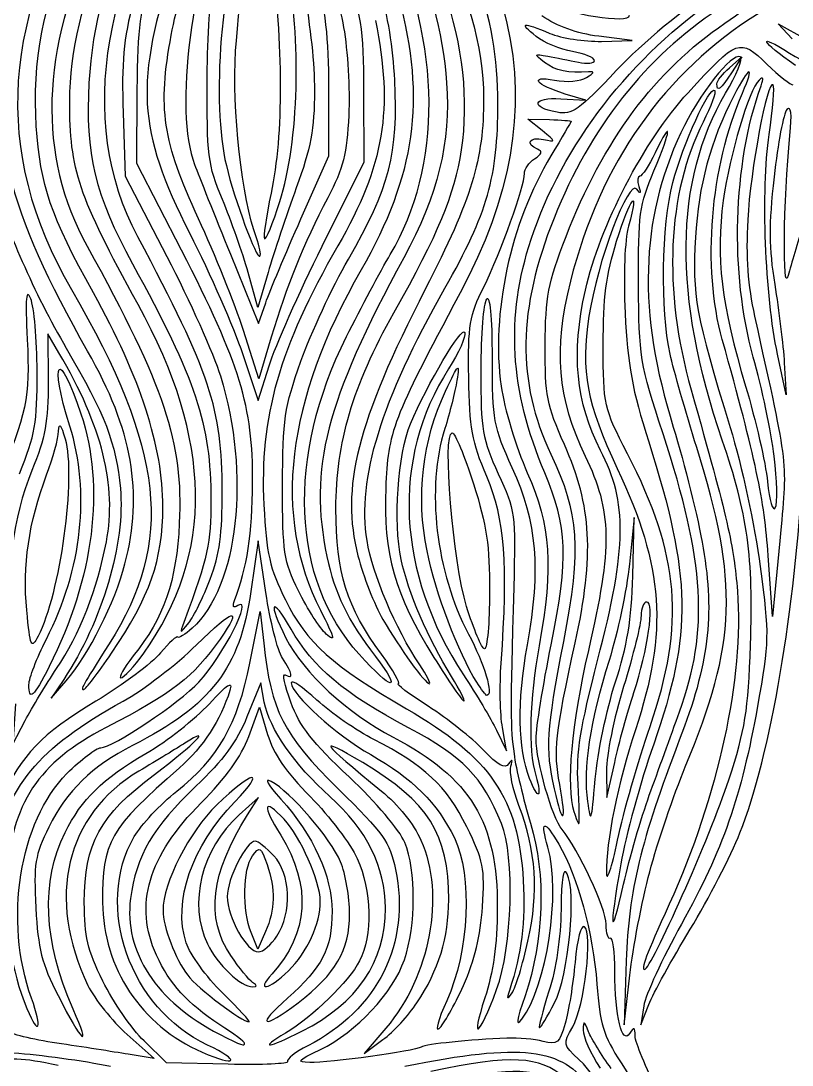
# Model space of a CAD drawing. Extents: x 0 to 149, y 0 to 198.
# Drawn here: x 63.66 to 98.67, y 43.55 to 90.92 of the extents above; entities that cross this region are included whole.
import ezdxf

# ---------------------------------------------------------------- set-up
doc = ezdxf.new("R2010")
doc.units = 0
doc.layers.get('0').update_dxf_attribs({"linetype": 'CONTINUOUS'})

msp = doc.modelspace()

# ---------------------------------------------------------------- linework, layer by layer
at = {"color": 7}
for points in [[(98.669181, 90.112342), (98.039883, 90.782201), (99.283086, 90.08736)], [(90.015981, 89.993026), (91.413542, 90.027715), (89.890425, 90.222845)], [(95.820124, 88.792846), (96.390248, 89.296875), (95.921986, 88.569271)], [(70.949193, 80.522122), (68.923958, 84.447372), (68.948168, 87.798164)], [(76.374911, 81.940564), (77.645636, 84.798958), (77.643519, 87.841667)], [(77.334936, 80.697917), (79.242708, 84.534375), (79.233739, 87.709375)], [(88.169988, 87.392314), (89.296875, 87.325396), (88.370833, 87.604243)], [(68.304942, 86.743543), (68.403219, 83.872308), (70.287475, 80.234592)], [(87.325171, 85.942387), (86.676383, 86.469405), (87.6559, 86.44164)], [(73.174087, 80.333948), (74.449734, 77.191854), (74.776957, 78.137012)], [(74.885108, 79.507292), (74.425029, 77.919792), (73.976635, 79.507292)], [(75.026962, 76.567027), (74.46608, 74.685096), (73.766992, 76.870756)], [(65.391988, 75.868697), (64.890052, 76.728018), (64.899604, 74.54578)], [(73.722555, 75.827049), (74.431358, 73.698711), (74.929264, 75.280083)], [(98.311481, 75.406253), (98.402839, 73.951044), (98.004363, 75.803128)], [(91.431248, 65.748958), (91.503212, 68.394792), (91.283949, 66.278125)], [(74.783696, 64.983085), (74.436417, 67.336472), (74.101846, 65.032586)], [(98.103351, 67.336461), (97.772794, 63.896878), (97.580294, 66.675003)], [(74.056327, 61.789688), (74.528762, 64.123215), (74.683858, 62.687137)], [(65.608898, 61.047101), (65.043767, 60.192708), (65.724667, 60.986458)], [(74.712772, 60.012847), (74.546637, 60.891319), (73.925991, 59.351389)], [(63.424864, 59.944233), (63.298922, 58.108257), (63.862487, 59.183524)], [(74.003043, 58.452454), (74.500153, 59.785067), (74.863415, 58.554773)], [(85.254957, 58.7375), (85.710964, 57.811458), (85.51954, 58.869792)], [(90.243951, 56.919021), (90.264985, 55.694792), (90.61314, 57.282292)], [(73.948959, 54.901042), (74.449641, 55.694792), (73.571666, 54.901042)], [(74.765305, 49.609375), (74.412814, 48.815625), (74.115782, 49.560454)], [(91.14055, 48.286458), (91.046342, 45.376042), (91.300602, 47.625)], [(91.932662, 46.243605), (91.800476, 45.376044), (92.166604, 46.302086)], [(80.232779, 45.233513), (79.242708, 44.074641), (80.098233, 44.705722)], [(68.483096, 44.94471), (69.717708, 43.845946), (68.527083, 44.043351)], [(73.078181, 43.589392), (70.270672, 43.654813), (69.251822, 44.647726)]]:
    msp.add_lwpolyline(points, dxfattribs=at)
for points in [[(95.25, 88.065242)], [(76.374903, 81.940564)], [(74.351317, 81.08587)], [(77.334936, 80.697917)], [(97.85183, 71.172917)], [(72.256216, 65.600845)], [(63.927326, 64.188142)], [(83.891051, 64.359896)], [(67.779167, 62.243229)], [(69.240519, 62.243229)], [(81.763227, 61.714062)], [(65.286853, 61.535747)], [(64.029167, 60.817003)], [(84.352987, 60.920312)], [(90.639313, 60.895039)], [(91.485328, 60.457292)], [(88.119646, 56.285619)], [(88.949641, 56.290091)], [(92.185564, 55.790904)], [(92.205392, 52.320836)], [(75.287627, 49.402783)], [(94.042312, 49.715579)], [(86.678, 49.175379)], [(75.804088, 47.823437)], [(74.183044, 47.298322)], [(83.750108, 47.164416)], [(85.255724, 46.97897)], [(64.143205, 46.59154)], [(72.819562, 46.823032)], [(76.242558, 46.379387)], [(81.640442, 46.374447)], [(87.881973, 46.368229)], [(73.81875, 44.547131)]]:
    msp.add_lwpolyline(points, close=True, dxfattribs=at)
for points in [[(64.364687, 86.145177), (63.985225, 91.937948), (66.390253, 97.104097), (72.474299, 103.565116)], [(75.514078, 103.452083), (80.602204, 96.993538), (82.637519, 92.814119), (82.98728, 88.10625)], [(76.766364, 103.121354), (81.517008, 98.294627), (84.666667, 92.032579), (84.666667, 87.414235)], [(77.951269, 103.055208), (86.536818, 94.425527), (88.203177, 87.206402), (83.600491, 78.58125)], [(63.07487, 90.478192), (63.939957, 94.542777), (66.157287, 98.147526), (70.60773, 102.724479)], [(65.88125, 87.2832), (65.88125, 91.733764), (68.255486, 97.140334), (72.569245, 102.512984)], [(68.966511, 81.131556), (66.148122, 86.429051), (67.309704, 93.175415), (72.354078, 100.80625)], [(75.029737, 100.498251), (75.967646, 98.655621), (77.936095, 92.731317), (78.312711, 90.617709)], [(70.488466, 90.278834), (70.939216, 92.677655), (72.476471, 97.407648), (73.694922, 100.144792)], [(83.659747, 85.066502), (84.357737, 89.556156), (82.539594, 94.960443), (78.587018, 100.144792)], [(72.120726, 88.370833), (72.143056, 92.305738), (72.506194, 94.281284), (74.044966, 98.83929)], [(85.310623, 87.180208), (85.303214, 91.250251), (84.059535, 94.698121), (81.176564, 98.641101)], [(67.245783, 97.95542), (62.739646, 91.312407), (62.316085, 84.997785), (65.956646, 78.736388)], [(73.293655, 97.827984), (71.373069, 92.809348), (70.603306, 86.891498), (71.547289, 84.402083)], [(73.409733, 89.561458), (73.562673, 91.922923), (74.263732, 97.106092), (74.456232, 97.298592)], [(75.276813, 97.482165), (76.26976, 94.293058), (76.994337, 90.17849), (76.988522, 87.762091)], [(80.631146, 88.228646), (80.474966, 91.255675), (79.761395, 93.702431), (78.031181, 97.143655)], [(95.615175, 90.812358), (98.257458, 92.593583), (100.278446, 94.844082), (101.689942, 97.577)], [(73.988269, 96.864313), (72.733813, 92.68683), (72.298819, 87.243862), (72.9884, 84.353217)], [(68.886559, 95.779167), (67.522352, 93.026458), (66.915572, 90.84205), (66.755195, 88.10625)], [(67.078098, 94.937223), (64.541567, 89.582551), (64.405068, 84.809809), (66.670968, 80.70161)], [(80.429965, 80.326174), (82.811652, 84.330196), (82.772361, 89.820107), (80.324103, 95.117708)], [(75.00117, 94.006469), (75.572689, 89.917553), (75.579922, 85.735369), (75.020035, 83.105874)], [(79.233739, 87.709375), (79.225352, 90.677831), (79.159653, 91.075182), (78.223864, 93.817456)], [(70.648243, 93.753953), (68.816739, 88.066655), (68.928295, 86.022627), (71.328896, 81.282344)], [(75.415921, 82.722868), (76.290564, 85.474154), (76.414019, 90.100004), (75.704457, 93.534283)], [(68.948168, 87.798164), (68.968911, 90.669502), (69.06994, 91.432899), (69.654219, 93.133333)], [(77.643519, 87.841667), (77.641932, 90.178686), (77.49721, 91.436306), (77.019671, 93.264133)], [(95.441725, 92.594787), (93.714043, 91.443265), (91.884302, 89.932375), (90.698383, 88.678025)], [(80.825814, 91.942708), (82.042103, 87.320332), (81.567785, 83.92868), (79.102929, 79.623116)], [(86.82056, 81.012922), (88.220195, 85.276423), (91.371753, 89.347662), (95.382292, 92.073111)], [(68.769079, 91.837076), (68.319946, 90.062383), (68.226461, 89.036464), (68.304942, 86.743543)], [(87.346261, 91.793192), (88.490819, 91.209283), (91.282105, 90.772827), (91.280065, 91.178089)], [(95.341339, 91.463992), (92.005052, 89.264135), (89.5125, 86.103312), (87.860375, 81.977325)], [(89.890425, 90.222845), (88.896052, 90.350237), (88.000522, 90.672158), (87.310738, 91.150181)], [(97.167547, 91.273979), (92.861545, 88.591467), (89.958616, 84.467769), (88.603294, 79.108202)], [(79.752539, 90.937321), (80.581, 86.926473), (80.154804, 84.367952), (78.049914, 80.716268)], [(78.312711, 90.617709), (78.494424, 89.597921), (78.598707, 87.811983), (78.544449, 86.648959)], [(87.047917, 90.218503), (86.250251, 90.84777), (86.407043, 90.882306), (87.668566, 90.355208)], [(88.407094, 81.141382), (90.071765, 85.469561), (92.477315, 88.697051), (95.615175, 90.812358)], [(66.694045, 75.935417), (63.068692, 82.286456), (62.13225, 86.049321), (63.07487, 90.478192)], [(71.724292, 81.947766), (70.091395, 85.461644), (69.86724, 86.972743), (70.488466, 90.278834)], [(88.701562, 89.52911), (88.155859, 89.621278), (87.411719, 89.931505), (87.047917, 90.218503)], [(87.668566, 90.355208), (88.190985, 90.136927), (89.247324, 89.973944), (90.015981, 89.993026)], [(93.944149, 87.664152), (96.188768, 90.11376), (96.292636, 90.15131), (97.523509, 88.958142)], [(98.821105, 88.900529), (97.238391, 89.989464), (97.029831, 90.424878), (98.553921, 89.458329)], [(74.351309, 81.08587), (73.695782, 82.810035), (73.238855, 86.923052), (73.409733, 89.561458)], [(87.429216, 89.03635), (86.935241, 89.42197), (86.94089, 89.432709), (87.577083, 89.317534)], [(87.577083, 89.317534), (87.940885, 89.251674), (88.565964, 89.128515), (88.966146, 89.043851)], [(89.69375, 89.125727), (89.69375, 89.25542), (89.247266, 89.436945), (88.701562, 89.52911)], [(88.966146, 89.043851), (89.366328, 88.95919), (89.69375, 88.996033), (89.69375, 89.125727)], [(96.319933, 89.289705), (95.950786, 89.517852), (94.428432, 87.577049), (93.617878, 85.844936)], [(95.649195, 87.636919), (96.140683, 88.470192), (96.442514, 89.213947), (96.319933, 89.289705)], [(98.553921, 89.458329), (99.806797, 88.663777), (102.108251, 87.957816), (102.716907, 88.181347)], [(89.429167, 88.610654), (88.534378, 88.525125), (87.915284, 88.656901), (87.429216, 89.03635)], [(90.698383, 88.678025), (88.973504, 86.853615), (88.685428, 86.650849), (87.995786, 86.775785)], [(89.341209, 88.352066), (89.689173, 88.564881), (89.714001, 88.637883), (89.429167, 88.610654)], [(95.25, 88.065242), (95.25, 88.18821), (95.506556, 88.515632), (95.820124, 88.792846)], [(96.412524, 87.643232), (96.99775, 88.987056), (96.720348, 88.903305), (96.016511, 87.523667)], [(97.523509, 88.958142), (98.081917, 88.416842), (98.613886, 87.997602), (98.705659, 88.026497)], [(72.813595, 82.814583), (72.144178, 84.425531), (72.100329, 84.77718), (72.120726, 88.370833)], [(78.528251, 80.108483), (80.391254, 83.345808), (80.801371, 84.92944), (80.631146, 88.228646)], [(88.370833, 87.604243), (87.026395, 88.009076), (86.683202, 88.454701), (87.886, 88.233777)], [(87.886, 88.233777), (88.460008, 88.128345), (89.054413, 88.176664), (89.341209, 88.352066)], [(95.921986, 88.569271), (95.439156, 87.819029), (95.25, 87.677151), (95.25, 88.065242)], [(97.173645, 88.238542), (96.701359, 87.777278), (95.836028, 84.87319), (95.542928, 82.765789)], [(97.807259, 88.018451), (97.547615, 88.278097), (96.773346, 84.174806), (96.65058, 81.888544)], [(97.255158, 87.973958), (97.383685, 88.333064), (97.357486, 88.418093), (97.173645, 88.238542)], [(66.755195, 88.10625), (66.568992, 84.929869), (67.036167, 82.984869), (68.725026, 79.905177)], [(76.988522, 87.762091), (76.984288, 86.00612), (76.827216, 85.164131), (76.164244, 83.34375)], [(82.98728, 88.10625), (83.185098, 85.443542), (82.589404, 83.018979), (81.03729, 80.169483)], [(89.286403, 78.704734), (89.933082, 81.611422), (91.946177, 85.483719), (93.944149, 87.664152)], [(93.254729, 83.589442), (93.716861, 85.348913), (94.920678, 87.994601), (95.153287, 87.761993)], [(95.496676, 71.904865), (93.256518, 78.418984), (93.307392, 83.666579), (95.649195, 87.636919)], [(95.496679, 76.464586), (94.578554, 79.749039), (94.950211, 84.285391), (96.412524, 87.643232)], [(95.153287, 87.761993), (95.226047, 87.689232), (94.989428, 87.045279), (94.627467, 86.330986)], [(96.905895, 75.670833), (95.837748, 79.48884), (95.977266, 84.403446), (97.255158, 87.973958)], [(97.620627, 85.761423), (97.792077, 86.933984), (97.876064, 87.949648), (97.807259, 88.018451)], [(68.985352, 78.052083), (66.260493, 83.010364), (65.88125, 84.138177), (65.88125, 87.2832)], [(84.666667, 87.414235), (84.666667, 84.625775), (84.128528, 82.865918), (82.017769, 78.751634)], [(82.908571, 78.794988), (84.840024, 82.198125), (85.316661, 83.861992), (85.310623, 87.180208)], [(87.995786, 86.775785), (86.76445, 86.998852), (86.896985, 87.467911), (88.169988, 87.392314)], [(96.016511, 87.523667), (94.951121, 85.435332), (94.421756, 83.47692), (94.278768, 81.094794)], [(98.43266, 86.896816), (98.280709, 86.744866), (98.016743, 85.370898), (97.846068, 83.843548)], [(98.564531, 85.721441), (98.664869, 86.730147), (98.624631, 87.088787), (98.43266, 86.896816)], [(78.544449, 86.648959), (78.46259, 84.894319), (78.299985, 84.255293), (77.589176, 82.894824)], [(87.6559, 86.44164), (88.194634, 86.426373), (88.635417, 86.392366), (88.635417, 86.366077)], [(88.635417, 86.366077), (88.635417, 86.339778), (88.223466, 85.634163), (87.719969, 84.798027)], [(92.396508, 84.12467), (93.19796, 86.029009), (93.232991, 86.572116), (92.448795, 84.935317)], [(94.627467, 86.330986), (92.992279, 83.104096), (92.796932, 78.727141), (94.085164, 74.180245)], [(66.958967, 78.58125), (65.016901, 82.071467), (64.540567, 83.460278), (64.364687, 86.145177)], [(87.378646, 85.545411), (87.966177, 85.417065), (87.965478, 85.422253), (87.325171, 85.942387)], [(93.617878, 85.844936), (91.760866, 81.87659), (91.653302, 77.719163), (93.272502, 72.495833)], [(98.004363, 75.803128), (97.434866, 78.450101), (97.250636, 83.231037), (97.620627, 85.761423)], [(87.114063, 85.100946), (86.547661, 85.338968), (86.752041, 85.682296), (87.378646, 85.545411)], [(98.489058, 79.375003), (98.222549, 78.386654), (98.27518, 82.812639), (98.564531, 85.721441)], [(80.596023, 77.681164), (82.61477, 81.265615), (83.341001, 83.016246), (83.659747, 85.066502)], [(87.719969, 84.798027), (85.879416, 81.741486), (84.993226, 77.642043), (85.46062, 74.346483)], [(86.981771, 84.668876), (87.313349, 84.878762), (87.350904, 85.001417), (87.114063, 85.100946)], [(92.448795, 84.935317), (92.170448, 84.354334), (91.857147, 83.877621), (91.752573, 83.875951)], [(71.547289, 84.402083), (71.740424, 83.89276), (72.472484, 82.0621), (73.174087, 80.333948)], [(72.9884, 84.353217), (73.360865, 82.791882), (74.362299, 80.094929), (74.513459, 80.24609)], [(86.51875, 83.993114), (86.51875, 84.203585), (86.727109, 84.507679), (86.981771, 84.668876)], [(84.66913, 78.845833), (85.461356, 80.452738), (86.51875, 83.39536), (86.51875, 83.993114)], [(91.752573, 83.875951), (91.648002, 83.874364), (91.629468, 83.664557), (91.711388, 83.409896)], [(91.696347, 78.978125), (91.679572, 82.146508), (91.734767, 82.552297), (92.396508, 84.12467)], [(62.441865, 83.542187), (62.933905, 81.602038), (64.279333, 78.539967), (65.726035, 76.067708)], [(91.613307, 83.290574), (91.25049, 83.795375), (89.811291, 79.963621), (89.446984, 77.522917)], [(90.702053, 80.924337), (91.33155, 82.928068), (91.758484, 83.469816), (91.241676, 81.609081)], [(91.711388, 83.409896), (91.819587, 83.073539), (91.792756, 83.040897), (91.613307, 83.290574)], [(93.130452, 75.803125), (92.680999, 77.807841), (92.742128, 81.63782), (93.254729, 83.589442)], [(97.846068, 83.843548), (97.600042, 81.641934), (97.606646, 80.630916), (97.877934, 78.964007)], [(75.020035, 83.105874), (74.790771, 82.029154), (74.656482, 81.094916), (74.721614, 81.029784)], [(76.164244, 83.34375), (75.713762, 82.106823), (75.13815, 80.380417), (74.885108, 79.507292)], [(73.976635, 79.507292), (73.730017, 80.380417), (73.20665, 81.868698), (72.813595, 82.814583)], [(74.721614, 81.029784), (74.786744, 80.964651), (75.099183, 81.72654), (75.415921, 82.722868)], [(77.589176, 82.894824), (76.479911, 80.771717), (75.722951, 78.902285), (75.026962, 76.567027)], [(95.542928, 82.765789), (95.189315, 80.223302), (95.453224, 78.029001), (96.555348, 74.347917)], [(87.860375, 81.977325), (86.206917, 77.848013), (86.162436, 74.550937), (87.715881, 71.267222)], [(73.766992, 76.870756), (73.382494, 78.072869), (72.463279, 80.357522), (71.724292, 81.947766)], [(74.776957, 78.137012), (74.956929, 78.656847), (75.676003, 80.368447), (76.374903, 81.940564)], [(91.241676, 81.609081), (91.067737, 80.982823), (91.007134, 79.401974), (91.090102, 77.655208)], [(96.65058, 81.888544), (96.561301, 80.225934), (96.655157, 78.908426), (96.961587, 77.522919)], [(99.146421, 81.623961), (98.922213, 80.896357), (98.626398, 79.884326), (98.489058, 79.375003)], [(72.801747, 69.585417), (72.788253, 73.366416), (72.273882, 74.914958), (68.966511, 81.131556)], [(71.328896, 81.282344), (72.25557, 79.452515), (73.332716, 76.997634), (73.722555, 75.827049)], [(74.513459, 80.24609), (74.57608, 80.308709), (74.503113, 80.686611), (74.351317, 81.08587)], [(87.43783, 70.416714), (85.848306, 74.169357), (85.656248, 77.466256), (86.82056, 81.012922)], [(87.460765, 76.2), (87.471877, 78.42458), (87.580666, 78.992653), (88.407094, 81.141382)], [(94.278768, 81.094794), (94.12178, 78.479454), (94.289404, 77.563583), (95.855351, 72.480392)], [(66.670968, 80.70161), (70.197514, 74.30779), (71.026573, 71.819225), (70.855123, 68.142136)], [(78.049914, 80.716268), (75.381549, 76.087028), (74.483981, 72.944662), (74.693108, 68.964146)], [(74.929264, 75.280083), (75.203106, 76.14984), (76.285661, 78.587865), (77.334936, 80.697917)], [(90.093303, 76.2), (90.091186, 78.370345), (90.22439, 79.403906), (90.702053, 80.924337)], [(70.287475, 80.234592), (71.323816, 78.233847), (72.417829, 75.798204), (72.718618, 74.82205)], [(74.181801, 69.982292), (74.202809, 73.426219), (73.605472, 75.373809), (70.949193, 80.522122)], [(76.37245, 75.478275), (76.827242, 76.754815), (77.797353, 78.838409), (78.528251, 80.108483)], [(81.03729, 80.169483), (77.505893, 73.686268), (76.712501, 70.59917), (77.555516, 66.621877)], [(78.441352, 76.596875), (79.094071, 77.906563), (79.988947, 79.584748), (80.429965, 80.326174)], [(68.725026, 79.905177), (71.610487, 74.643448), (72.280365, 72.629527), (72.289633, 69.188542)], [(79.102929, 79.623116), (75.690587, 73.662498), (75.070179, 68.466684), (77.25932, 64.183234)], [(64.11223, 78.31668), (63.899801, 78.821119), (63.861736, 78.381458), (63.951874, 76.464597)], [(65.956646, 78.736388), (70.190259, 71.455), (70.632439, 67.314736), (67.673516, 62.660808)], [(82.017769, 78.751634), (78.911085, 72.696099), (78.168251, 69.755157), (78.962417, 66.655228)], [(79.373275, 67.347065), (78.918887, 70.13892), (80.020631, 73.706567), (82.908571, 78.794988)], [(83.98968, 74.744792), (83.955435, 77.130479), (84.02224, 77.533706), (84.66913, 78.845833)], [(88.603294, 79.108202), (87.816555, 75.997065), (87.999522, 73.832059), (89.273293, 71.180367)], [(89.970917, 71.4375), (88.844774, 73.628599), (88.640221, 75.800267), (89.286403, 78.704734)], [(92.808613, 72.190756), (91.76167, 75.394407), (91.713783, 75.686629), (91.696347, 78.978125)], [(97.877934, 78.964007), (98.066138, 77.807606), (98.261234, 76.206617), (98.311481, 75.406253)], [(64.400068, 75.009388), (64.394961, 76.464597), (64.265434, 77.952878), (64.11223, 78.31668)], [(70.108302, 68.884932), (70.116451, 71.57807), (69.079785, 74.769784), (66.958967, 78.58125)], [(83.600491, 78.58125), (80.520942, 72.810365), (80.328217, 72.305524), (80.223709, 69.735856)], [(84.798958, 78.289663), (84.653437, 78.144441), (84.53541, 76.692125), (84.536672, 75.062292)], [(85.064828, 75.590913), (85.064034, 77.565742), (84.975314, 78.465656), (84.798958, 78.289663)], [(69.240519, 62.243229), (72.457284, 66.747041), (72.374347, 71.885302), (68.985352, 78.052083)], [(77.962017, 68.791667), (77.961895, 71.786935), (78.722919, 74.355314), (80.596023, 77.681164)], [(89.446984, 77.522917), (89.070535, 75.000845), (89.332816, 73.589092), (90.730311, 70.615286)], [(91.090102, 77.655208), (91.201219, 75.315765), (91.410425, 74.171844), (92.156489, 71.82431)], [(96.961587, 77.522919), (98.527687, 70.441799), (98.459904, 71.046544), (98.103351, 67.336461)], [(81.349133, 72.644439), (82.102751, 74.448101), (83.696194, 77.127021), (83.810837, 76.783091)], [(83.810837, 76.783091), (83.871311, 76.601669), (83.540275, 75.860254), (83.075201, 75.135499)], [(63.951874, 76.464597), (64.077183, 73.799853), (63.940576, 73.148764), (62.570127, 69.87903)], [(79.016865, 62.189881), (75.931731, 65.621294), (75.712053, 71.120516), (78.441352, 76.596875)], [(97.580294, 66.675003), (97.405486, 69.197776), (97.014472, 71.034897), (95.496679, 76.464586)], [(65.884663, 72.538407), (64.922633, 75.607402), (65.380926, 76.116691), (66.389565, 73.099493)], [(67.54399, 67.290019), (68.025769, 69.849548), (67.361821, 72.496294), (65.391988, 75.868697)], [(65.726035, 76.067708), (67.491573, 73.050598), (67.987053, 71.767062), (68.178781, 69.713885)], [(68.386539, 66.289118), (69.229407, 69.52511), (68.730685, 72.367547), (66.694045, 75.935417)], [(88.329886, 71.702083), (87.526768, 73.509653), (87.449329, 73.910412), (87.460765, 76.2)], [(91.19621, 71.287836), (90.11186, 73.391072), (90.09594, 73.461973), (90.093303, 76.2)], [(94.335941, 71.569792), (93.836048, 73.170521), (93.293578, 75.075521), (93.130452, 75.803125)], [(75.542047, 69.85), (75.545249, 72.877884), (75.615411, 73.353374), (76.37245, 75.478275)], [(82.935273, 74.118806), (83.531818, 75.389676), (83.586219, 75.441442), (83.454094, 74.6125)], [(85.964115, 70.64375), (85.11518, 72.519696), (85.066045, 72.790013), (85.064828, 75.590913)], [(97.85183, 71.172917), (97.718327, 72.264323), (97.292657, 74.288385), (96.905895, 75.670833)], [(63.595197, 70.37918), (64.321468, 72.149354), (64.408346, 72.649157), (64.400068, 75.009388)], [(83.075201, 75.135499), (80.45986, 71.059844), (80.713649, 65.874265), (83.754722, 61.251042)], [(84.536672, 75.062292), (84.538788, 72.333858), (84.601706, 71.962634), (85.330422, 70.379167)], [(64.899604, 74.54578), (64.907435, 72.751376), (64.776861, 72.036546), (64.164824, 70.523627)], [(72.718618, 74.82205), (74.09674, 70.349605), (73.527372, 65.257458), (71.437878, 63.367708)], [(83.454094, 74.6125), (83.372912, 74.103177), (83.126003, 73.118776), (82.905407, 72.424944)], [(84.80887, 70.246875), (84.134214, 71.846334), (84.022478, 72.459853), (83.98968, 74.744792)], [(82.096549, 66.879197), (81.593965, 69.343701), (81.888923, 71.889689), (82.935273, 74.118806)], [(85.46062, 74.346483), (85.601527, 73.352962), (86.135374, 71.588103), (86.646949, 70.424574)], [(94.085164, 74.180245), (95.763017, 68.258174), (96.021303, 67.134698), (96.182786, 65.056097)], [(96.555348, 74.347917), (97.012823, 72.819948), (97.460282, 70.87303), (97.5497, 70.021431)], [(66.389565, 73.099493), (67.500212, 69.777152), (66.980525, 65.644686), (64.947543, 61.63279)], [(64.819988, 62.867524), (66.447657, 66.075261), (66.827916, 69.529314), (65.884663, 72.538407)], [(65.375946, 72.30732), (65.392932, 72.724322), (65.477551, 72.626334), (65.670078, 71.966667)], [(80.919979, 66.493393), (80.558426, 68.179254), (80.773908, 71.267733), (81.349133, 72.644439)], [(93.272502, 72.495833), (93.791273, 70.822344), (94.403069, 68.349725), (94.63205, 67.001128)], [(95.855351, 72.480392), (96.391783, 70.739095), (96.980089, 68.018451), (97.22158, 66.162206)], [(64.828568, 70.322715), (65.116501, 71.092285), (65.36282, 71.985357), (65.375946, 72.30732)], [(82.905407, 72.424944), (82.049615, 69.733261), (82.491755, 65.902575), (83.981335, 63.103125)], [(83.891051, 64.359896), (83.269442, 66.370668), (82.784876, 72.233613), (83.2407, 72.228729)], [(83.2407, 72.228729), (83.370137, 72.227406), (83.805705, 71.185543), (84.208625, 69.913624)], [(93.55374, 59.572615), (94.89781, 63.287897), (94.716907, 66.35137), (92.808613, 72.190756)], [(65.670078, 71.966667), (66.169707, 70.25476), (65.436004, 64.902448), (64.441517, 63.004401)], [(88.819437, 62.70625), (89.696459, 66.714436), (89.577889, 68.893214), (88.329886, 71.702083)], [(92.156489, 71.82431), (94.101846, 65.703117), (94.144264, 63.151607), (92.384467, 58.110863)], [(93.818522, 57.083336), (96.161064, 62.718527), (96.257441, 65.416851), (94.335941, 71.569792)], [(96.776664, 62.622964), (96.914975, 66.606468), (96.644661, 68.56666), (95.496676, 71.904865)], [(87.715881, 71.267222), (88.999023, 68.554886), (89.102046, 67.021266), (88.286987, 62.765551)], [(89.273293, 71.180367), (90.490934, 68.645519), (90.516363, 67.103776), (89.418874, 62.354375)], [(89.840419, 61.9125), (91.176964, 67.088052), (91.203693, 69.038928), (89.970917, 71.4375)], [(92.219005, 58.916427), (93.828669, 63.569972), (93.571494, 66.680675), (91.19621, 71.287836)], [(97.903419, 68.830806), (98.008546, 69.027561), (97.985331, 70.08151), (97.85183, 71.172917)], [(86.652211, 62.618157), (87.279461, 66.10182), (87.106477, 68.119392), (85.964115, 70.64375)], [(90.730311, 70.615286), (92.842842, 66.119925), (93.042695, 63.242936), (91.55376, 58.761357)], [(64.164824, 70.523627), (63.275501, 68.325264), (62.982197, 65.927367), (63.310098, 63.535814)], [(63.927326, 64.188142), (63.731833, 66.193027), (64.021721, 68.166221), (64.828568, 70.322715)], [(85.460409, 61.780208), (85.786021, 66.338778), (85.636222, 68.2854), (84.80887, 70.246875)], [(85.330422, 70.379167), (86.101753, 68.703097), (86.119536, 68.57193), (86.029824, 65.219792)], [(86.646949, 70.424574), (87.718286, 67.987913), (87.840301, 66.205068), (87.184233, 62.573958)], [(87.731597, 62.618734), (88.52757, 66.571138), (88.474939, 67.968249), (87.43783, 70.416714)], [(96.29856, 54.082685), (97.681875, 57.564986), (98.857906, 64.404126), (99.123582, 70.511458)], [(68.178781, 69.713885), (68.410272, 67.234893), (67.360858, 63.6958), (65.608898, 61.047101)], [(73.362259, 64.630673), (73.930327, 66.111041), (74.16764, 67.6607), (74.181801, 69.982292)], [(76.265064, 65.063341), (75.589585, 66.438775), (75.538788, 66.775065), (75.542047, 69.85)], [(80.223709, 69.735856), (80.102887, 66.765017), (80.635411, 64.890576), (82.408395, 62.04594)], [(84.208625, 69.913624), (84.803464, 68.035863), (84.940272, 67.115997), (84.936229, 65.021354)], [(97.5497, 70.021431), (97.641407, 69.148037), (97.795601, 68.629017), (97.903419, 68.830806)], [(72.289633, 69.188542), (72.294978, 67.206342), (72.176653, 66.671878), (71.059604, 63.632292)], [(72.256216, 65.600839), (72.680629, 66.726763), (72.808611, 67.661562), (72.801747, 69.585417)], [(67.779167, 62.243229), (69.525795, 64.813164), (70.100952, 66.453266), (70.108302, 68.884932)], [(74.693108, 68.964146), (74.810292, 66.733616), (74.950852, 66.113012), (75.669473, 64.653284)], [(80.030476, 62.185233), (78.447384, 64.341838), (77.962133, 65.891669), (77.962017, 68.791667)], [(70.855123, 68.142136), (70.732142, 65.504531), (70.159539, 63.85056), (68.767135, 62.110938)], [(65.286842, 61.535747), (66.315151, 63.061194), (67.147332, 65.182716), (67.54399, 67.290019)], [(81.763227, 61.714062), (80.666082, 63.357228), (79.6222, 65.81761), (79.373275, 67.347065)], [(84.352987, 60.920312), (83.511427, 62.25794), (82.487561, 64.961796), (82.096549, 66.879197)], [(94.63205, 67.001128), (95.152665, 63.93489), (94.878782, 61.736761), (93.546184, 58.286221)], [(77.555516, 66.621877), (77.912071, 64.939669), (78.497255, 63.732611), (79.755167, 62.084656)], [(78.962417, 66.655228), (79.200118, 65.727392), (79.707637, 64.429539), (80.090238, 63.771105)], [(83.205929, 61.184896), (82.143867, 62.898401), (81.241622, 64.993623), (80.919979, 66.493393)], [(65.724667, 60.986458), (66.744281, 62.175059), (67.930411, 64.537921), (68.386539, 66.289118)], [(91.283949, 66.278125), (91.163354, 65.113958), (90.748109, 63.149427), (90.361185, 61.9125)], [(97.22158, 66.162206), (97.63085, 63.016302), (97.626493, 62.794893), (97.097069, 59.837825)], [(71.283425, 63.61647), (71.513486, 63.898806), (71.951241, 64.791775), (72.256216, 65.600845)], [(90.639313, 60.895039), (91.18863, 62.579742), (91.376341, 63.730267), (91.431248, 65.748958)], [(74.101846, 65.032586), (73.595712, 61.547272), (72.311728, 59.877111), (68.735289, 58.051959)], [(75.533197, 62.01583), (75.311974, 62.353457), (74.974699, 63.688722), (74.783696, 64.983085)], [(77.525549, 63.100741), (77.23187, 63.366518), (76.664651, 64.249689), (76.265064, 65.063341)], [(84.936229, 65.021354), (84.933478, 63.602526), (84.830632, 62.441667), (84.707651, 62.441667)], [(86.029824, 65.219792), (85.875947, 59.469933), (85.877067, 58.913543), (86.045011, 57.665506)], [(96.182786, 65.056097), (96.487009, 61.140189), (95.319501, 55.778175), (93.089479, 50.849485)], [(71.744517, 60.929758), (72.851179, 62.122465), (74.237678, 64.848475), (73.508404, 64.397758)], [(73.508404, 64.397758), (73.303593, 64.271178), (73.254394, 64.349585), (73.362259, 64.630673)], [(75.925333, 63.332937), (75.037122, 64.881562), (74.858213, 64.563702), (75.694934, 62.923595)], [(75.669473, 64.653284), (76.618989, 62.724549), (77.821002, 61.644212), (81.160882, 59.717771)], [(91.485328, 60.457292), (92.122773, 62.388348), (92.432105, 64.558333), (92.069939, 64.558333)], [(92.069939, 64.558333), (91.927201, 64.558333), (91.810417, 64.275319), (91.810417, 63.929416)], [(64.441517, 63.004401), (64.131579, 62.412864), (64.091415, 62.505331), (63.927326, 64.188142)], [(71.63594, 62.615606), (73.31959, 64.274311), (73.761195, 64.383602), (72.701788, 62.879385)], [(77.25932, 64.183234), (77.902612, 62.924521), (77.954815, 62.712261), (77.525549, 63.100741)], [(84.707651, 62.441667), (84.584672, 62.441667), (84.2172, 63.30487), (83.891051, 64.359896)], [(71.059604, 63.632292), (70.867961, 63.110814), (70.871212, 63.110584), (71.283425, 63.61647)], [(80.090238, 63.771105), (80.866014, 62.436044), (82.015854, 60.854167), (82.21051, 60.854167)], [(91.810417, 63.929416), (91.810417, 63.58351), (91.453229, 62.140118), (91.016667, 60.721875)], [(70.786842, 62.970833), (70.750578, 63.043594), (70.398042, 62.719424), (70.003429, 62.250455)], [(71.437878, 63.367708), (71.116074, 63.076667), (70.823108, 62.898073), (70.786842, 62.970833)], [(81.25878, 58.852959), (78.309528, 60.419205), (76.933642, 61.574918), (75.925333, 63.332937)], [(83.981335, 63.103125), (84.694382, 61.763053), (85.124854, 60.325), (84.812944, 60.325)], [(64.029167, 60.817003), (64.029167, 61.087603), (64.385037, 62.010338), (64.819988, 62.867524)], [(67.673516, 62.660808), (66.409403, 60.672551), (66.363085, 60.589583), (66.517234, 60.589583)], [(72.701788, 62.879385), (71.471816, 61.132987), (70.564055, 60.428357), (67.527485, 58.862936)], [(68.305405, 60.060417), (69.227695, 60.56974), (70.726435, 61.719574), (71.63594, 62.615606)], [(74.683858, 62.687137), (75.013725, 59.632776), (75.579444, 58.528746), (78.0678, 56.083189)], [(75.694934, 62.923595), (76.508663, 61.328551), (78.462555, 59.522278), (80.565625, 58.420889)], [(86.751218, 56.554688), (86.219959, 57.917678), (86.185528, 60.026251), (86.652211, 62.618157)], [(87.184233, 62.573958), (86.73914, 60.110513), (86.681037, 57.900067), (87.029446, 56.685233)], [(87.047917, 58.367276), (87.047917, 58.838433), (87.355572, 60.751588), (87.731597, 62.618734)], [(88.286987, 62.765551), (87.492036, 58.614805), (87.454258, 58.013338), (87.867506, 56.086433)], [(88.119646, 56.285619), (87.828107, 57.822888), (87.904717, 58.525772), (88.819437, 62.70625)], [(95.792385, 56.488542), (96.540447, 58.781593), (96.671686, 59.599526), (96.776664, 62.622964)], [(66.517234, 60.589583), (66.593162, 60.589583), (67.161029, 61.333724), (67.779167, 62.243229)], [(70.003429, 62.250455), (69.608819, 61.781484), (68.28962, 60.795969), (67.071878, 60.060417)], [(68.767135, 62.110938), (68.33035, 61.565234), (68.077472, 61.11875), (68.205181, 61.11875)], [(68.205181, 61.11875), (68.33289, 61.11875), (68.798792, 61.624766), (69.240519, 62.243229)], [(79.755167, 62.084656), (81.006921, 60.444772), (80.523985, 60.5136), (79.016865, 62.189881)], [(80.786597, 60.851653), (80.908131, 60.852976), (80.567877, 61.453146), (80.030476, 62.185233)], [(89.418874, 62.354375), (88.64754, 59.016418), (88.395178, 56.207078), (88.762657, 55.049253)], [(64.947543, 61.63279), (64.23461, 60.225887), (64.029167, 60.043391), (64.029167, 60.817003)], [(70.737188, 55.971149), (72.613517, 57.454406), (73.489532, 58.990084), (74.056327, 61.789688)], [(75.664489, 61.254976), (76.049463, 61.017049), (76.000068, 61.303292), (75.533197, 62.01583)], [(82.21051, 60.854167), (82.280289, 60.854167), (82.079013, 61.24112), (81.763227, 61.714062)], [(82.408395, 62.04594), (83.089033, 60.953904), (83.703739, 60.060417), (83.77441, 60.060417)], [(85.51954, 58.869792), (85.414257, 59.451875), (85.387648, 60.761563), (85.460409, 61.780208)], [(88.949636, 56.290104), (88.869703, 57.718306), (89.048132, 58.844511), (89.840419, 61.9125)], [(90.361185, 61.9125), (89.485356, 59.112645), (89.160167, 56.997285), (89.377684, 55.514798)], [(63.862487, 59.183524), (64.172446, 59.774921), (64.813413, 60.833421), (65.286853, 61.535747)], [(75.917237, 60.013821), (75.629214, 60.78855), (75.515478, 61.34707), (75.664489, 61.254976)], [(83.77441, 60.060417), (83.84508, 60.060417), (83.589265, 60.566432), (83.205929, 61.184896)], [(83.754722, 61.251042), (84.329048, 60.377917), (85.004153, 59.246823), (85.254957, 58.7375)], [(67.288476, 57.94375), (67.834835, 57.94375), (70.846389, 59.961804), (71.744517, 60.929758)], [(72.205892, 59.931274), (73.045397, 60.84203), (73.288962, 61.000476), (73.147674, 60.543935)], [(77.102174, 60.110666), (76.460456, 60.702179), (75.935417, 61.051919), (75.935417, 60.887864)], [(75.935417, 60.887864), (75.935417, 60.365002), (77.9898, 58.512591), (79.53983, 57.637807)], [(82.153125, 59.828189), (81.28, 60.389712), (80.665063, 60.850269), (80.786597, 60.851653)], [(84.812944, 60.325), (84.765965, 60.325), (84.558984, 60.592891), (84.352987, 60.920312)], [(89.732361, 56.529415), (89.835202, 57.71606), (90.243329, 59.680591), (90.639313, 60.895039)], [(91.016667, 60.721875), (90.580104, 59.303632), (90.232381, 57.592349), (90.243951, 56.919021)], [(73.147674, 60.543935), (72.726688, 59.183595), (71.947908, 57.990047), (70.861349, 57.039939)], [(90.61314, 57.282292), (90.804624, 58.155417), (91.19711, 59.584167), (91.485328, 60.457292)], [(62.437846, 52.894005), (62.992228, 56.180749), (64.405314, 57.906637), (68.305405, 60.060417)], [(67.071878, 60.060417), (64.576452, 58.553107), (63.706595, 57.651166), (62.757976, 55.587403)], [(69.33729, 57.685043), (70.292227, 58.244817), (71.583098, 59.25562), (72.205892, 59.931274)], [(77.69085, 55.729968), (76.068624, 57.186729), (74.940385, 58.809289), (74.712772, 60.012847)], [(78.560364, 56.620847), (76.893857, 58.181145), (76.328998, 58.906251), (75.917237, 60.013821)], [(79.681861, 58.32261), (78.904748, 58.714529), (77.743889, 59.519153), (77.102174, 60.110666)], [(81.160882, 59.717771), (84.982693, 57.513355), (86.252582, 55.647823), (86.461912, 51.930292)], [(84.651585, 57.84719), (84.150557, 58.375217), (83.02625, 59.266667), (82.153125, 59.828189)], [(97.097069, 59.837825), (96.35831, 55.711513), (95.525003, 53.324424), (93.644551, 49.947772)], [(73.925991, 59.351389), (73.468656, 58.216665), (72.857585, 57.386977), (71.60369, 56.198273)], [(92.185564, 55.790904), (92.561317, 56.829449), (93.176995, 58.531218), (93.55374, 59.572615)], [(67.527485, 58.862936), (64.452566, 57.277746), (63.225884, 55.416156), (63.023634, 52.027987)], [(69.730427, 56.736948), (71.582865, 58.131207), (72.423544, 58.995844), (71.106771, 58.152525)], [(85.47889, 54.504167), (84.608707, 56.633724), (83.72729, 57.542017), (81.25878, 58.852959)], [(91.55376, 58.761357), (90.754375, 56.355271), (90.213884, 53.671375), (90.243533, 52.255208)], [(90.744286, 53.757052), (91.01056, 55.019631), (91.674183, 57.341349), (92.219005, 58.916427)], [(71.848427, 55.454153), (72.967366, 56.578614), (73.667459, 57.552841), (74.003043, 58.452454)], [(74.863415, 58.554773), (75.122619, 57.676904), (75.679718, 56.863689), (76.808216, 55.715884)], [(79.179634, 57.270801), (77.046537, 58.540624), (77.222279, 58.274003), (80.027227, 55.984894)], [(83.898653, 54.359699), (82.98992, 56.205596), (81.959598, 57.173887), (79.681861, 58.32261)], [(80.565625, 58.420889), (84.082771, 56.578937), (85.308133, 54.566), (85.285318, 50.667708)], [(88.223916, 54.239583), (87.771063, 54.783011), (87.047917, 57.321217), (87.047917, 58.367276)], [(93.546184, 58.286221), (91.805916, 53.7801), (91.242576, 51.438395), (91.14055, 48.286458)], [(68.735289, 58.051959), (66.901039, 57.115893), (65.726792, 55.972636), (64.93284, 54.349859)], [(65.75597, 56.774064), (66.399299, 57.417391), (67.088925, 57.94375), (67.288476, 57.94375)], [(71.106771, 58.152525), (70.779349, 57.942827), (69.840843, 57.373906), (69.021201, 56.888253)], [(85.801023, 57.217011), (85.624448, 56.972766), (85.326096, 57.136337), (84.651585, 57.84719)], [(92.384467, 58.110863), (91.781514, 56.383764), (91.108411, 53.942983), (90.888688, 52.686905)], [(65.670975, 54.101095), (66.431954, 55.620753), (67.354953, 56.523017), (69.33729, 57.685043)], [(79.53983, 57.637807), (81.42914, 56.571549), (82.575458, 55.42979), (83.337852, 53.854892)], [(85.899154, 57.106264), (85.998315, 57.41757), (85.969515, 57.450069), (85.801023, 57.217011)], [(86.045011, 57.665506), (86.134136, 57.003151), (86.471683, 55.590003), (86.795115, 54.525177)], [(69.021201, 56.888253), (65.703482, 54.922446), (64.798456, 51.119614), (66.707189, 47.164972)], [(70.861349, 57.039939), (67.685618, 54.263017), (67.347505, 53.671407), (67.370738, 50.932305)], [(73.372342, 55.496354), (74.865757, 57.043037), (74.16193, 56.920746), (72.553491, 55.354077)], [(83.079167, 51.058366), (83.079167, 54.037254), (82.165007, 55.493621), (79.179634, 57.270801)], [(86.268208, 55.325026), (85.988038, 56.062372), (85.821965, 56.86393), (85.899154, 57.106264)], [(92.205392, 52.320836), (92.563183, 53.666618), (93.289091, 55.809743), (93.818522, 57.083336)], [(64.143202, 46.59154), (62.880052, 50.09102), (63.596528, 54.61462), (65.75597, 56.774064)], [(66.543357, 50.926741), (66.544415, 53.609981), (67.225251, 54.851403), (69.730427, 56.736948)], [(75.025951, 56.416138), (74.682181, 56.598833), (74.843971, 56.302222), (75.463125, 55.614668)], [(78.173363, 52.769921), (77.729612, 53.831966), (75.899851, 55.95171), (75.025951, 56.416138)], [(81.085743, 53.652782), (80.851952, 54.219335), (79.781056, 55.477952), (78.560364, 56.620847)], [(87.029446, 56.685233), (87.32946, 55.639144), (87.142301, 55.551332), (86.751218, 56.554688)], [(89.377684, 55.514798), (89.530899, 54.470557), (89.561522, 54.558158), (89.732361, 56.529415)], [(91.967651, 47.889583), (92.268101, 47.889583), (94.965673, 53.954397), (95.792385, 56.488542)], [(71.60369, 56.198273), (69.660206, 54.355828), (68.897127, 53.045106), (68.640142, 51.107851)], [(68.811733, 53.91893), (69.126211, 54.459098), (69.992666, 55.382597), (70.737188, 55.971149)], [(78.0678, 56.083189), (80.130034, 54.056426), (80.395358, 53.683048), (80.664225, 52.429357)], [(80.027227, 55.984894), (80.786367, 55.365362), (81.504618, 54.473187), (81.822171, 53.755303)], [(87.867506, 56.086433), (88.240216, 54.348541), (88.454849, 54.518097), (88.119646, 56.285619)], [(88.992631, 54.504153), (89.02396, 54.504153), (89.004616, 55.307825), (88.949641, 56.290091)], [(69.818978, 48.53827), (68.785015, 50.814592), (69.434678, 53.02849), (71.848427, 55.454153)], [(71.166672, 49.099131), (70.553345, 50.95753), (71.421736, 53.476176), (73.372342, 55.496354)], [(75.608291, 54.702604), (74.664186, 55.70828), (74.592275, 55.36561), (75.455888, 53.976352)], [(75.463125, 55.614668), (76.938722, 53.976058), (77.7875, 52.119713), (77.7875, 50.531072)], [(76.808216, 55.715884), (77.678063, 54.83116), (78.633857, 53.57151), (78.932201, 52.916667)], [(80.206548, 50.667118), (80.206548, 52.535286), (79.367086, 54.224706), (77.69085, 55.729968)], [(91.017246, 51.756008), (91.284068, 52.936659), (91.809811, 54.752362), (92.185564, 55.790904)], [(72.553491, 55.354077), (71.30111, 54.134218), (70.114583, 51.804327), (70.114583, 50.564973)], [(86.678, 49.175379), (87.177102, 51.404713), (87.053603, 53.258032), (86.268208, 55.325026)], [(88.762657, 55.049253), (88.857812, 54.749449), (88.961299, 54.504153), (88.992631, 54.504153)], [(73.571666, 54.901042), (71.853811, 53.347985), (71.252403, 50.90156), (72.132521, 49.046852)], [(73.190857, 48.521818), (72.030569, 50.239837), (72.267765, 52.235777), (73.948959, 54.901042)], [(77.252523, 50.989939), (77.245326, 51.899836), (76.357533, 53.904499), (75.608291, 54.702604)], [(85.255724, 46.97897), (85.967827, 48.893727), (86.089868, 53.008953), (85.47889, 54.504167)], [(86.795115, 54.525177), (87.505175, 52.187456), (87.409872, 49.211831), (86.544457, 46.698958)], [(87.581616, 53.430056), (87.227309, 54.665451), (87.400889, 54.714217), (88.076529, 53.569092)], [(64.93284, 54.349859), (64.297187, 53.050631), (64.239312, 52.689577), (64.344733, 50.68103)], [(66.035412, 46.094975), (64.687548, 49.142732), (64.562598, 51.887689), (65.670975, 54.101095)], [(84.613237, 50.735196), (84.725875, 52.490322), (84.663706, 52.805655), (83.898653, 54.359699)], [(90.222917, 49.94365), (90.222917, 50.654027), (88.972446, 53.341339), (88.223916, 54.239583)], [(94.042299, 49.715576), (94.872569, 51.083676), (95.887884, 53.048874), (96.29856, 54.082685)], [(72.140101, 44.458456), (68.605958, 46.119698), (66.973125, 50.760823), (68.811733, 53.91893)], [(74.297908, 53.710417), (73.890809, 53.710417), (73.026979, 52.002002), (73.026979, 51.196875)], [(75.139643, 53.051112), (74.798981, 53.413729), (74.420201, 53.710417), (74.297908, 53.710417)], [(75.455888, 53.976352), (76.868859, 51.703359), (76.732643, 49.515398), (75.064596, 47.691146)], [(81.822171, 53.755303), (82.927502, 51.25652), (82.243004, 47.586474), (80.232779, 45.233513)], [(81.069233, 48.331588), (81.604141, 49.901454), (81.611825, 52.377914), (81.085743, 53.652782)], [(83.337852, 53.854892), (84.174597, 52.126407), (84.014286, 48.737695), (82.988417, 46.46843)], [(88.076529, 53.569092), (88.941458, 52.10315), (89.632102, 49.570275), (89.805539, 47.228125)], [(90.243533, 52.255208), (90.252661, 51.818646), (90.478009, 52.494476), (90.744286, 53.757052)], [(74.175599, 53.038962), (74.508241, 53.493882), (74.553106, 53.467714), (74.837057, 52.653176)], [(86.399172, 45.63686), (87.535422, 47.123969), (88.177161, 51.353514), (87.581616, 53.430056)], [(74.115782, 49.560454), (73.709845, 50.578366), (73.74196, 52.445928), (74.175599, 53.038962)], [(74.837057, 52.653176), (75.228416, 51.53052), (75.20655, 50.602978), (74.765305, 49.609375)], [(75.287627, 49.402783), (75.980896, 50.460847), (75.909048, 52.232118), (75.139643, 53.051112)], [(78.58125, 50.409941), (78.58125, 51.171015), (78.397701, 52.233004), (78.173363, 52.769921)], [(78.932201, 52.916667), (79.579147, 51.49668), (79.626624, 49.403582), (79.037381, 48.279592)], [(90.888688, 52.686905), (90.350911, 49.612637), (90.41992, 49.112943), (91.017246, 51.756008)], [(80.664225, 52.429357), (81.376724, 49.10709), (79.853245, 46.0438), (76.684492, 44.427222)], [(87.881973, 46.368229), (88.522138, 47.608868), (88.893991, 51.443271), (88.450923, 52.234994)], [(88.450923, 52.234994), (88.279539, 52.541236), (88.196182, 52.043097), (88.179682, 50.614072)], [(91.300602, 47.625), (91.440445, 48.861927), (91.847601, 50.975054), (92.205392, 52.320836)], [(63.023634, 52.027987), (62.897835, 49.920562), (63.221256, 47.827589), (63.937666, 46.112983)], [(86.461912, 51.930292), (86.569838, 50.013653), (86.400733, 48.660733), (85.837101, 46.931461)], [(73.026979, 51.196875), (73.026979, 50.259882), (73.91695, 48.683333), (74.445889, 48.683333)], [(67.38784, 47.354866), (66.680046, 48.790524), (66.542814, 49.37097), (66.543357, 50.926741)], [(67.370738, 50.932305), (67.396032, 47.949985), (69.117782, 45.359849), (71.890123, 44.133511)], [(68.640142, 51.107851), (68.321253, 48.70395), (69.826762, 46.407382), (72.672676, 44.956452)], [(75.804088, 47.823437), (76.674028, 48.685117), (77.260593, 49.967444), (77.252523, 50.989939)], [(81.640442, 46.374447), (82.631121, 47.871465), (83.079167, 49.330126), (83.079167, 51.058366)], [(83.750108, 47.164416), (84.26173, 48.304463), (84.527914, 49.405667), (84.613237, 50.735196)], [(93.089479, 50.849485), (92.026227, 48.499535), (91.79505, 47.889583), (91.967651, 47.889583)], [(64.344733, 50.68103), (64.44271, 48.814307), (64.60562, 48.169626), (65.349879, 46.703316)], [(70.114583, 50.564973), (70.114583, 49.823722), (70.673947, 48.357457), (71.236149, 47.625)], [(77.7875, 50.531072), (77.7875, 48.847116), (77.342159, 47.976652), (75.774746, 46.596961)], [(76.242558, 46.379387), (77.953574, 47.684423), (78.58125, 48.766174), (78.58125, 50.409941)], [(76.419795, 45.088762), (78.944269, 46.36801), (80.206548, 48.227504), (80.206548, 50.667118)], [(85.285318, 50.667708), (85.275581, 49.00512), (85.105219, 47.776358), (84.720811, 46.596266)], [(88.179682, 50.614072), (88.165051, 49.347393), (87.952733, 47.912719), (87.629635, 46.897396)], [(88.708132, 45.285075), (89.239132, 46.210289), (89.631816, 49.585205), (89.23687, 49.829297)], [(89.23687, 49.829297), (89.079856, 49.926335), (88.911287, 49.280699), (88.814772, 48.212624)], [(90.421354, 49.303911), (90.312214, 49.236458), (90.222917, 49.524341), (90.222917, 49.94365)], [(93.644551, 49.947772), (92.775715, 48.387638), (92.005364, 46.720763), (91.932662, 46.243605)], [(74.445889, 48.683333), (74.649573, 48.683333), (75.028354, 49.007085), (75.287627, 49.402783)], [(90.621384, 47.798172), (90.620591, 48.693782), (90.530495, 49.371364), (90.421354, 49.303911)], [(92.166604, 46.302086), (92.367976, 46.811409), (93.212044, 48.347482), (94.042312, 49.715579)], [(72.819562, 46.823032), (72.084983, 47.546117), (71.341181, 48.570362), (71.166672, 49.099131)], [(72.132521, 49.046852), (72.572377, 48.119924), (73.655449, 47.092611), (74.185161, 47.099884)], [(85.958566, 46.83125), (86.114483, 47.049531), (86.438227, 48.104391), (86.678, 49.175379)], [(72.694271, 45.382505), (71.211305, 46.356101), (70.411393, 47.234038), (69.818978, 48.53827)], [(74.183044, 47.298322), (74.019603, 47.405234), (73.573119, 47.955809), (73.190857, 48.521818)], [(77.258333, 44.258148), (78.885531, 45.044685), (80.558627, 46.833044), (81.069233, 48.331588)], [(79.037381, 48.279592), (78.535257, 47.321782), (76.925943, 45.756904), (75.670833, 45.006006)], [(88.814772, 48.212624), (88.726396, 47.234594), (88.525006, 45.987097), (88.367238, 45.440407)], [(71.236149, 47.625), (71.690309, 47.033304), (73.700836, 45.508333), (74.026771, 45.508333)], [(75.064596, 47.691146), (74.285361, 46.838939), (74.925825, 46.953517), (75.804088, 47.823437)], [(91.295379, 44.992965), (90.943957, 44.43749), (90.623364, 45.771813), (90.621384, 47.798172)], [(66.707189, 47.164972), (67.004901, 46.548148), (67.804062, 45.549029), (68.483096, 44.94471)], [(69.251822, 44.647726), (68.691456, 45.193828), (67.852663, 46.412042), (67.38784, 47.354866)], [(74.185161, 47.099884), (74.400312, 47.102847), (74.399741, 47.156574), (74.183044, 47.298322)], [(82.64825, 45.215498), (82.847405, 45.38078), (83.343239, 46.257795), (83.750108, 47.164416)], [(84.720811, 46.596266), (84.045438, 44.522946), (84.449954, 44.812357), (85.255724, 46.97897)], [(85.837101, 46.931461), (85.703765, 46.522373), (85.725267, 46.504632), (85.958566, 46.83125)], [(87.629635, 46.897396), (87.340207, 45.987891), (87.148032, 45.24375), (87.202576, 45.24375)], [(89.805539, 47.228125), (89.941191, 45.39619), (90.088614, 44.915706), (90.901457, 43.65625)], [(63.937666, 46.112983), (64.484771, 44.803576), (64.649845, 45.18792), (64.143205, 46.59154)], [(65.349879, 46.703316), (66.43206, 44.571248), (66.888344, 44.16634), (66.035412, 46.094975)], [(74.026771, 45.508333), (74.097385, 45.508333), (73.554143, 46.099947), (72.819562, 46.823032)], [(75.774746, 46.596961), (74.298188, 45.297243), (74.624684, 45.145394), (76.242558, 46.379387)], [(82.988417, 46.46843), (82.602171, 45.614034), (82.449096, 45.050215), (82.64825, 45.215498)], [(86.544457, 46.698958), (86.148124, 45.54815), (86.108162, 45.255987), (86.399172, 45.63686)], [(80.098233, 44.705722), (80.568774, 45.052816), (81.262768, 45.803743), (81.640442, 46.374447)], [(87.202576, 45.24375), (87.25712, 45.24375), (87.562846, 45.749766), (87.881973, 46.368229)], [(89.430246, 45.064696), (89.223448, 45.577808), (89.196296, 45.585436), (89.181355, 45.134636)], [(65.296934, 44.546057), (64.175195, 44.71397), (63.144535, 44.969411), (63.006581, 45.113705)], [(73.81875, 44.547131), (73.81875, 44.600556), (73.312734, 44.976473), (72.694271, 45.382505)], [(75.670833, 45.006006), (74.412435, 44.253139), (74.870696, 44.303775), (76.419795, 45.088762)], [(88.367238, 45.440407), (88.10544, 44.533246), (88.017998, 44.462081), (87.366152, 44.625683)], [(88.988286, 43.806166), (88.260161, 44.480969), (88.256806, 44.498686), (88.708132, 45.285075)], [(89.181355, 45.134636), (89.172121, 44.856334), (89.517429, 44.078768), (89.948687, 43.406714)], [(90.454057, 43.39586), (90.018627, 43.996951), (89.557913, 44.747929), (89.430246, 45.064696)], [(91.541783, 44.866893), (91.538502, 45.278029), (91.491078, 45.3023), (91.295379, 44.992965)], [(68.527083, 44.043351), (67.87224, 44.151926), (66.418672, 44.378142), (65.296934, 44.546057)], [(72.672676, 44.956452), (73.712406, 44.42637), (73.81875, 44.388389), (73.81875, 44.547131)], [(81.094792, 43.498823), (86.344038, 44.569192), (88.326804, 44.336494), (89.444108, 42.518939)], [(85.725439, 44.771355), (84.044721, 44.710416), (82.056438, 44.50325), (81.834225, 44.365913)], [(87.366152, 44.625683), (86.973325, 44.724278), (86.235003, 44.789828), (85.725439, 44.771355)], [(92.60477, 42.301022), (92.022356, 43.432222), (91.54401, 44.586864), (91.541783, 44.866893)], [(63.345907, 44.104893), (64.522064, 44.026669), (66.496406, 43.755294), (67.733333, 43.501839)], [(71.890123, 44.133511), (73.458649, 43.439678), (73.684072, 43.732704), (72.140101, 44.458456)], [(76.684492, 44.427222), (76.116701, 44.137556), (75.704692, 43.815826), (75.768917, 43.712265)], [(76.776167, 43.66945), (76.147594, 43.681145), (76.201963, 43.747534), (77.258333, 44.258148)], [(81.834225, 44.365913), (81.542723, 44.185755), (77.671962, 43.652776), (76.776167, 43.66945)], [(65.352083, 43.527385), (63.71849, 43.887991), (63.123077, 43.911562), (61.983837, 43.660732)], [(75.768917, 43.712265), (75.833145, 43.608704), (74.622313, 43.553412), (73.078181, 43.589392)], [(88.350892, 42.970969), (87.161251, 43.971988), (85.968652, 44.029617), (82.27649, 43.2645)], [(82.674815, 42.761098), (88.120731, 44.019298), (89.129896, 43.246035), (89.829222, 37.27912)], [(91.024612, 38.210863), (90.706887, 41.113022), (90.102597, 42.773457), (88.988286, 43.806166)], [(90.901457, 43.65625), (92.944767, 40.490251), (93.805071, 38.035839), (94.101772, 34.525863)]]:
    msp.add_open_spline(points, degree=3, dxfattribs=at)

doc.saveas('drawing.dxf')
